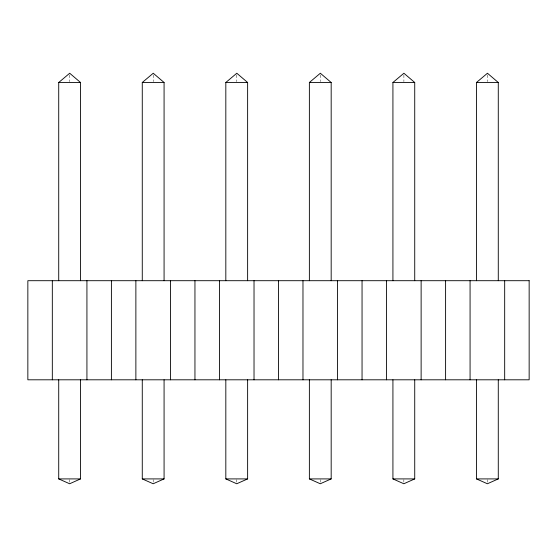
<?xml version="1.0" encoding="UTF-8"?>
<svg xmlns="http://www.w3.org/2000/svg" width="557" height="557" viewBox="0 0 557 557"><rect width="100%" height="100%" fill="white"/><g stroke="black" fill="none" stroke-linecap="round" stroke-linejoin="round"><path stroke-width="0.42" stroke-dasharray="2.79 2.09" d="M487.445 74.916L487.445 81.642M487.389 479.716L487.389 482.146M403.895 74.916L403.895 81.642M403.839 479.716L403.839 482.146M320.345 74.916L320.345 81.642M320.289 479.716L320.289 482.146M236.795 74.916L236.795 81.642M236.739 479.716L236.739 482.146M153.245 74.916L153.245 81.642M153.189 479.716L153.189 482.146M69.695 74.916L69.695 81.642M69.639 479.716L69.639 482.146"/><path stroke-width="0.84" d="M58.722 280.7L58.722 82.485L69.695 73.239L80.528 82.485L80.528 280.7M142.272 280.7L142.272 82.485L153.245 73.239L164.078 82.485L164.078 280.7M225.822 280.7L225.822 82.485L236.795 73.239L247.628 82.485L247.628 280.7M309.372 280.7L309.372 82.485L320.345 73.239L331.178 82.485L331.178 280.7M392.922 280.7L392.922 82.485L403.895 73.239L414.728 82.485L414.728 280.7M476.472 280.7L476.472 82.485L487.445 73.239L498.278 82.485L498.278 280.7M80.528 379.804L80.528 478.909L69.639 483.761L58.722 478.909L58.722 379.804M164.078 379.804L164.078 478.909L153.189 483.761L142.272 478.909L142.272 379.804M247.628 379.804L247.628 478.909L236.739 483.761L225.822 478.909L225.822 379.804M331.178 379.804L331.178 478.909L320.289 483.761L309.372 478.909L309.372 379.804M414.728 379.804L414.728 478.909L403.839 483.761L392.922 478.909L392.922 379.804M498.278 379.804L498.278 478.909L487.389 483.761L476.472 478.909L476.472 379.804M58.722 82.485L80.528 82.485M142.272 82.485L164.078 82.485M225.822 82.485L247.628 82.485M309.372 82.485L331.178 82.485M392.922 82.485L414.728 82.485M476.472 82.485L498.278 82.485M58.722 478.909L80.528 478.909M142.272 478.909L164.078 478.909M225.822 478.909L247.628 478.909M309.372 478.909L331.178 478.909M392.922 478.909L414.728 478.909M476.472 478.909L498.278 478.909M504.677 280.7L504.677 379.804M470.073 280.7L470.073 379.804M445.6 280.7L445.6 379.804M421.127 280.7L421.127 379.804M386.523 280.7L386.523 379.804M362.05 280.7L362.05 379.804M337.577 280.7L337.577 379.804M302.973 280.7L302.973 379.804M278.5 280.7L278.5 379.804M254.027 280.7L254.027 379.804M219.423 280.7L219.423 379.804M194.95 280.7L194.95 379.804M170.477 280.7L170.477 379.804M135.873 280.7L135.873 379.804M111.4 280.7L111.4 379.804M86.927 280.7L86.927 379.804M52.323 280.7L52.323 379.804M529.15 280.7L27.85 280.7L27.85 379.804L529.15 379.804L529.15 280.7"/></g></svg>
